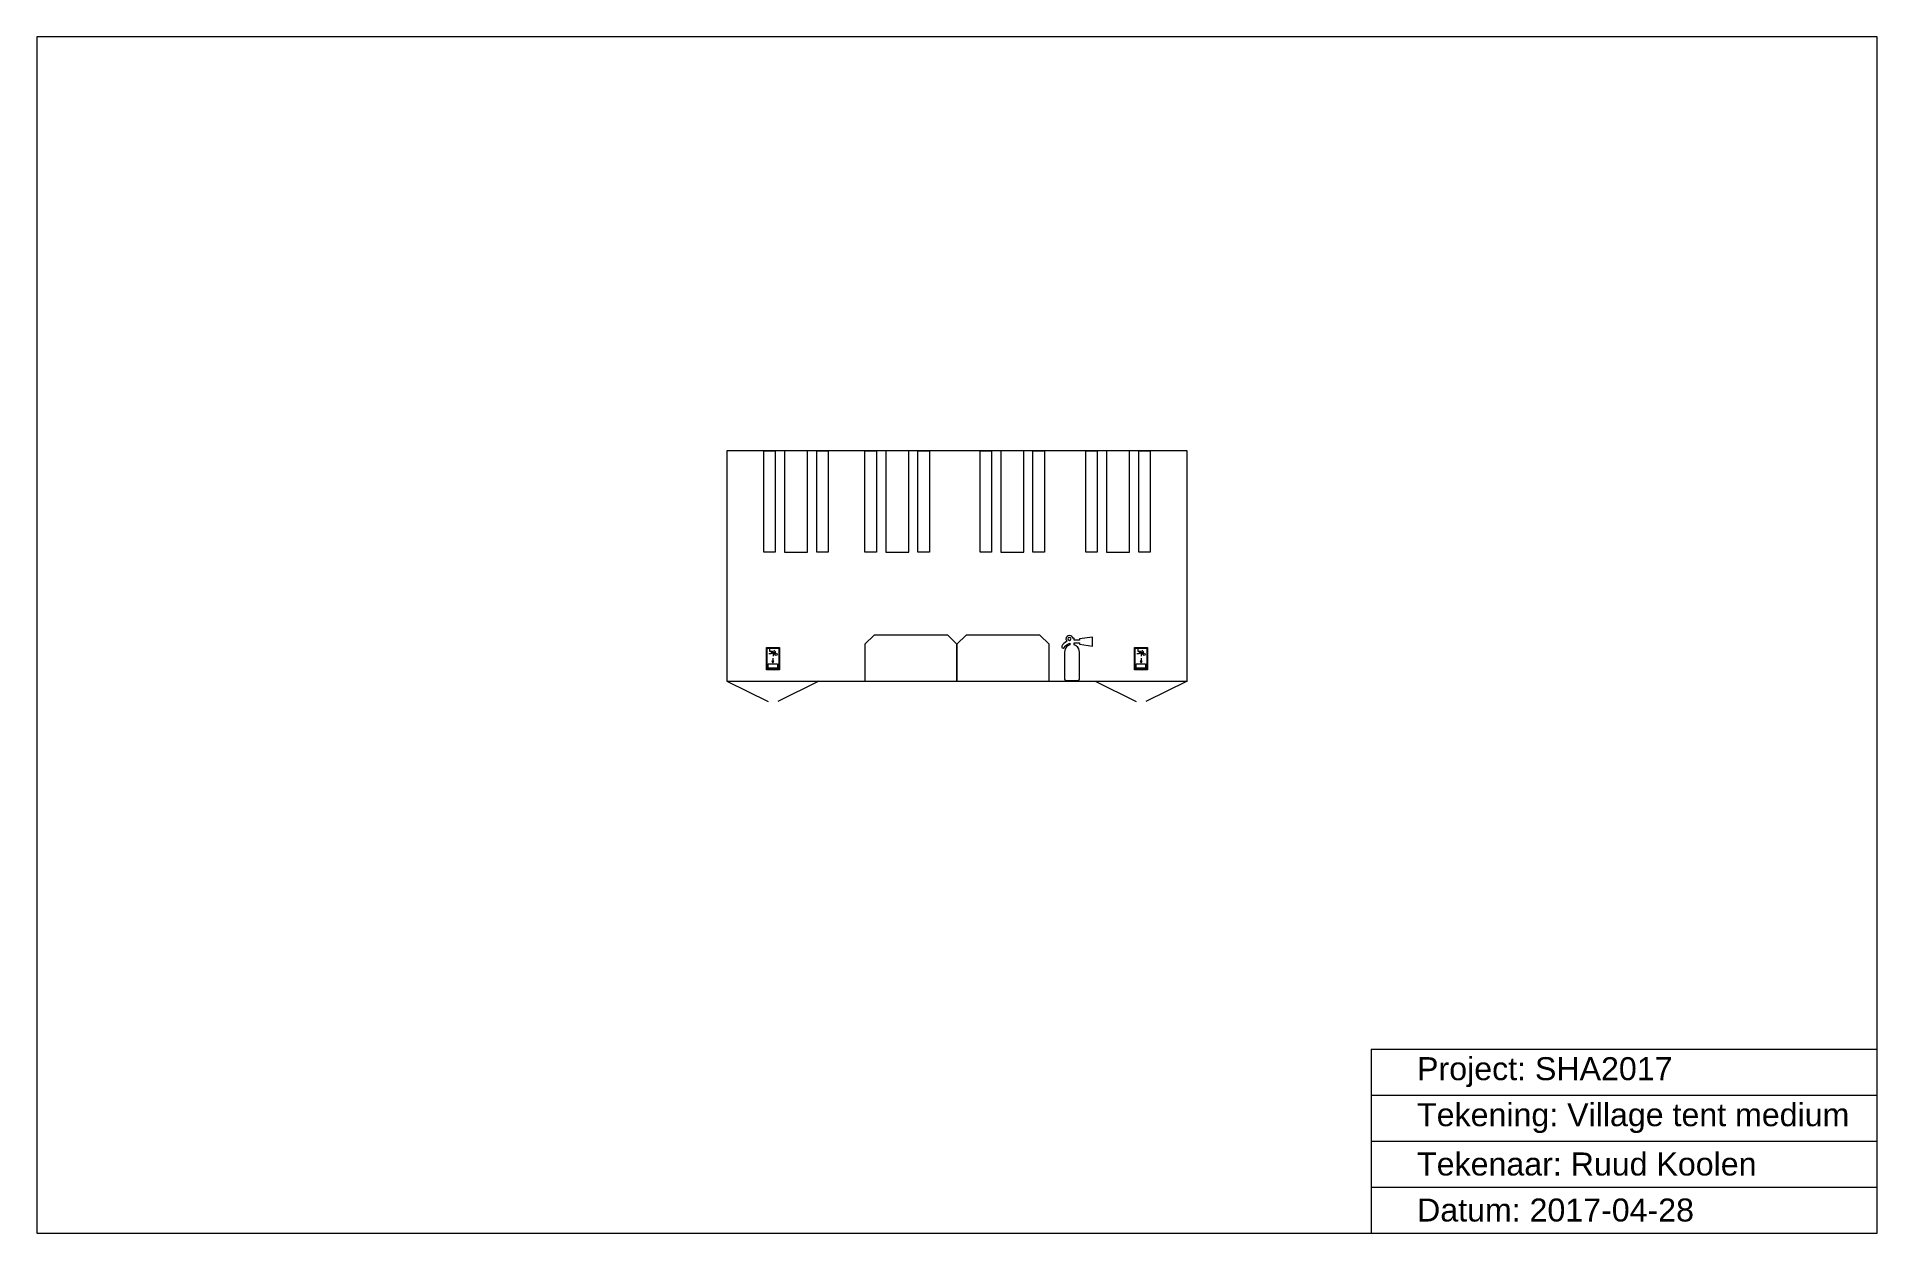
# Model space of a CAD drawing. Header units: metres. Extents: x 0 to 40, y 0 to 26.
import ezdxf

# ---------------------------------------------------------------- set-up
doc = ezdxf.new("R2010")
doc.units = ezdxf.units.M
for name, color, linetype, lineweight, true_color in [('Interior', 6, 'Continuous', 0, 0xff00ff), ('Meta', 178, 'Continuous', 0, 0x000000), ('Symbols', 5, 'Continuous', 0, 0x0000ff), ('Tent', 178, 'Continuous', 0, 0x000000)]:
    doc.layers.add(name, color=color, linetype=linetype, lineweight=lineweight, true_color=true_color)
doc.styles.add('textstyle11', font='')
doc.styles.add('textstyle12', font='')
doc.styles.add('textstyle13', font='')
doc.styles.add('textstyle14', font='')
doc.styles.get('textstyle11').set_extended_font_data('Liberation Sans')
doc.styles.get('textstyle12').set_extended_font_data('Liberation Sans')
doc.styles.get('textstyle13').set_extended_font_data('Liberation Sans')
doc.styles.get('textstyle14').set_extended_font_data('Liberation Sans')

msp = doc.modelspace()

# ---------------------------------------------------------------- linework, layer by layer
at = {"layer": 'Interior', "flags": 128}
for points in [[(15.8, 17), (16.05, 17), (16.05, 14.8), (15.8, 14.8)], [(16.75, 17), (16.25, 17), (16.25, 14.8), (16.75, 14.8)], [(16.95, 17), (17.2, 17), (17.2, 14.8), (16.95, 14.8)], [(18, 17), (18.25, 17), (18.25, 14.8), (18, 14.8)], [(18.95, 17), (18.45, 17), (18.45, 14.8), (18.95, 14.8)], [(19.15, 17), (19.4, 17), (19.4, 14.8), (19.15, 14.8)], [(20.5, 17), (20.75, 17), (20.75, 14.8), (20.5, 14.8)], [(21.45, 17), (20.95, 17), (20.95, 14.8), (21.45, 14.8)], [(21.65, 17), (21.9, 17), (21.9, 14.8), (21.65, 14.8)], [(22.8, 17), (23.05, 17), (23.05, 14.8), (22.8, 14.8)], [(23.75, 17), (23.25, 17), (23.25, 14.8), (23.75, 14.8)], [(23.95, 17), (24.2, 17), (24.2, 14.8), (23.95, 14.8)], [(20, 12.8), (19.8, 13), (18.2, 13), (18, 12.8), (18, 12), (20, 12)], [(22, 12.8), (21.8, 13), (20.2, 13), (20, 12.8), (20, 12), (22, 12)]]:
    msp.add_lwpolyline(points, close=True, dxfattribs=at)
at = {"layer": 'Meta'}
for p, q in [((0, 26), (0, 0)), ((40, 26), (0, 26)), ((40, 0), (40, 26)), ((29, 4), (40, 4)), ((29, 4), (29, 0)), ((29, 3), (40, 3)), ((29, 2), (40, 2)), ((29, 1), (40, 1)), ((0, 0), (40, 0))]:
    msp.add_line(p, q, dxfattribs=at)
at = {"layer": 'Symbols'}
for p, q in [((22.443, 12.883), (22.443, 12.883)), ((22.454, 12.821), (22.454, 12.787)), ((22.546, 12.929), (22.513, 12.929)), ((22.546, 12.887), (22.546, 12.929)), ((22.662, 12.887), (22.546, 12.887)), ((22.546, 12.787), (22.546, 12.828)), ((22.546, 12.828), (22.662, 12.828)), ((22.948, 12.955), (22.662, 12.914)), ((22.662, 12.914), (22.662, 12.887)), ((22.662, 12.828), (22.662, 12.803)), ((22.662, 12.803), (22.948, 12.76)), ((22.948, 12.76), (22.948, 12.955)), ((15.955, 12.591), (15.909, 12.591)), ((15.934, 12.642), (15.934, 12.695)), ((15.984, 12.642), (15.934, 12.642)), ((15.98, 12.631), (15.955, 12.591)), ((15.97, 12.62), (15.99, 12.649)), ((16.025, 12.579), (15.97, 12.62)), ((16.022, 12.431), (15.978, 12.431)), ((15.978, 12.431), (16, 12.394)), ((15.99, 12.649), (16.049, 12.605)), ((16, 12.5), (16, 12.417)), ((16, 12.394), (16.022, 12.431)), ((16.002, 12.582), (16.002, 12.537)), ((16.041, 12.582), (16.002, 12.582)), ((16.016, 12.669), (16.048, 12.645)), ((16.022, 12.431), (16.022, 12.431)), ((16.049, 12.605), (16.025, 12.579)), ((16.048, 12.6), (16.041, 12.582)), ((16.048, 12.645), (16.048, 12.6)), ((16.049, 12.605), (16.049, 12.605)), ((22.454, 12.787), (22.454, 12.787)), ((22.662, 12.051), (22.662, 12.63)), ((23.955, 12.591), (23.909, 12.591)), ((23.934, 12.642), (23.934, 12.695)), ((23.984, 12.642), (23.934, 12.642)), ((23.98, 12.631), (23.955, 12.591)), ((23.97, 12.62), (23.99, 12.649)), ((24.025, 12.579), (23.97, 12.62)), ((24.022, 12.431), (23.978, 12.431)), ((23.978, 12.431), (24, 12.394)), ((23.99, 12.649), (24.049, 12.605)), ((24, 12.5), (24, 12.417)), ((24, 12.394), (24.022, 12.431)), ((24.002, 12.582), (24.002, 12.537)), ((24.041, 12.582), (24.002, 12.582)), ((24.016, 12.669), (24.048, 12.645)), ((24.022, 12.431), (24.022, 12.431)), ((24.049, 12.605), (24.025, 12.579)), ((24.048, 12.6), (24.041, 12.582)), ((24.048, 12.645), (24.048, 12.6)), ((24.049, 12.605), (24.049, 12.605)), ((15.896, 12.28), (15.896, 12.371)), ((15.896, 12.371), (16.1, 12.371)), ((16.1, 12.28), (15.896, 12.28)), ((16.04, 12.23), (16.04, 12.23)), ((16.1, 12.371), (16.1, 12.28)), ((22.371, 12.013), (22.626, 12.013)), ((23.896, 12.28), (23.896, 12.371)), ((23.896, 12.371), (24.1, 12.371)), ((24.1, 12.28), (23.896, 12.28)), ((24.04, 12.23), (24.04, 12.23)), ((24.1, 12.371), (24.1, 12.28))]:
    msp.add_line(p, q, dxfattribs=at)
at = {"layer": 'Symbols', "lineweight": 0}
for p, q in [((15.861, 12.245), (15.861, 12.73)), ((15.861, 12.73), (16.14, 12.73)), ((15.876, 12.259), (15.876, 12.714)), ((15.876, 12.714), (16.126, 12.714)), ((16.126, 12.714), (16.126, 12.259)), ((16.126, 12.714), (16.126, 12.714)), ((16.14, 12.73), (16.14, 12.245)), ((23.861, 12.245), (23.861, 12.73)), ((23.861, 12.73), (24.14, 12.73)), ((23.876, 12.259), (23.876, 12.714)), ((23.876, 12.714), (24.126, 12.714)), ((24.126, 12.714), (24.126, 12.259)), ((24.126, 12.714), (24.126, 12.714)), ((24.14, 12.73), (24.14, 12.245)), ((16.14, 12.245), (15.861, 12.245)), ((16.126, 12.259), (15.876, 12.259)), ((24.14, 12.245), (23.861, 12.245)), ((24.126, 12.259), (23.876, 12.259))]:
    msp.add_line(p, q, dxfattribs=at)
at = {"layer": 'Symbols', "flags": 128}
msp.add_lwpolyline([(22.336, 12.63), (22.336, 12.051)], dxfattribs=at)
at = {"layer": 'Symbols'}
for centre in [(16.067, 12.58), (24.067, 12.58)]:
    msp.add_circle(centre, 0.0232, dxfattribs=at)
for start, end in [(90.001, 179.9955), (180.0072, 269.9997), (0.0013, 89.9932), (270.0061, 359.996)]:
    msp.add_arc((22.443, 12.916), 0.033, start, end, dxfattribs=at)
for points in [[(22.393, 12.863), (22.348, 12.847), (22.289, 12.791), (22.277, 12.757)], [(22.329, 12.729), (22.352, 12.762), (22.378, 12.802), (22.454, 12.821)], [(22.444, 12.989), (22.405, 12.989), (22.369, 12.958), (22.369, 12.912)], [(22.369, 12.912), (22.369, 12.89), (22.382, 12.87), (22.393, 12.863)], [(22.513, 12.929), (22.513, 12.955), (22.484, 12.989), (22.444, 12.989)], [(22.277, 12.757), (22.261, 12.724), (22.306, 12.697), (22.329, 12.729)], [(22.454, 12.787), (22.423, 12.781), (22.336, 12.73), (22.336, 12.63)], [(22.662, 12.63), (22.662, 12.73), (22.578, 12.781), (22.546, 12.787)], [(22.336, 12.051), (22.336, 12.037), (22.342, 12.013), (22.371, 12.013)], [(22.626, 12.013), (22.655, 12.013), (22.662, 12.037), (22.662, 12.051)]]:
    msp.add_open_spline(points, degree=3, dxfattribs=at)
at = {"layer": 'Tent'}
for p, q in [((25, 17), (15, 17)), ((15, 17), (15, 12)), ((25, 12), (25, 17)), ((15, 12), (15.894, 11.553)), ((15, 12), (25, 12)), ((17, 12), (16.106, 11.553)), ((23, 12), (23.894, 11.553)), ((25, 12), (24.106, 11.553))]:
    msp.add_line(p, q, dxfattribs=at)

# ---------------------------------------------------------------- texts
at = {"layer": 'Meta', "char_height": 0.5, "attachment_point": 4}
for s, insert, style in [('Project: SHA2017', (30, 3.5), 'textstyle11'), ('Tekening: Village tent medium', (30, 2.5), 'textstyle12'), ('Tekenaar: Ruud Koolen', (30, 1.5), 'textstyle13'), ('Datum: 2017-04-28', (30, 0.5), 'textstyle14')]:
    msp.add_mtext(s, dxfattribs=dict(at, insert=insert, style=style))

doc.saveas('drawing.dxf')
